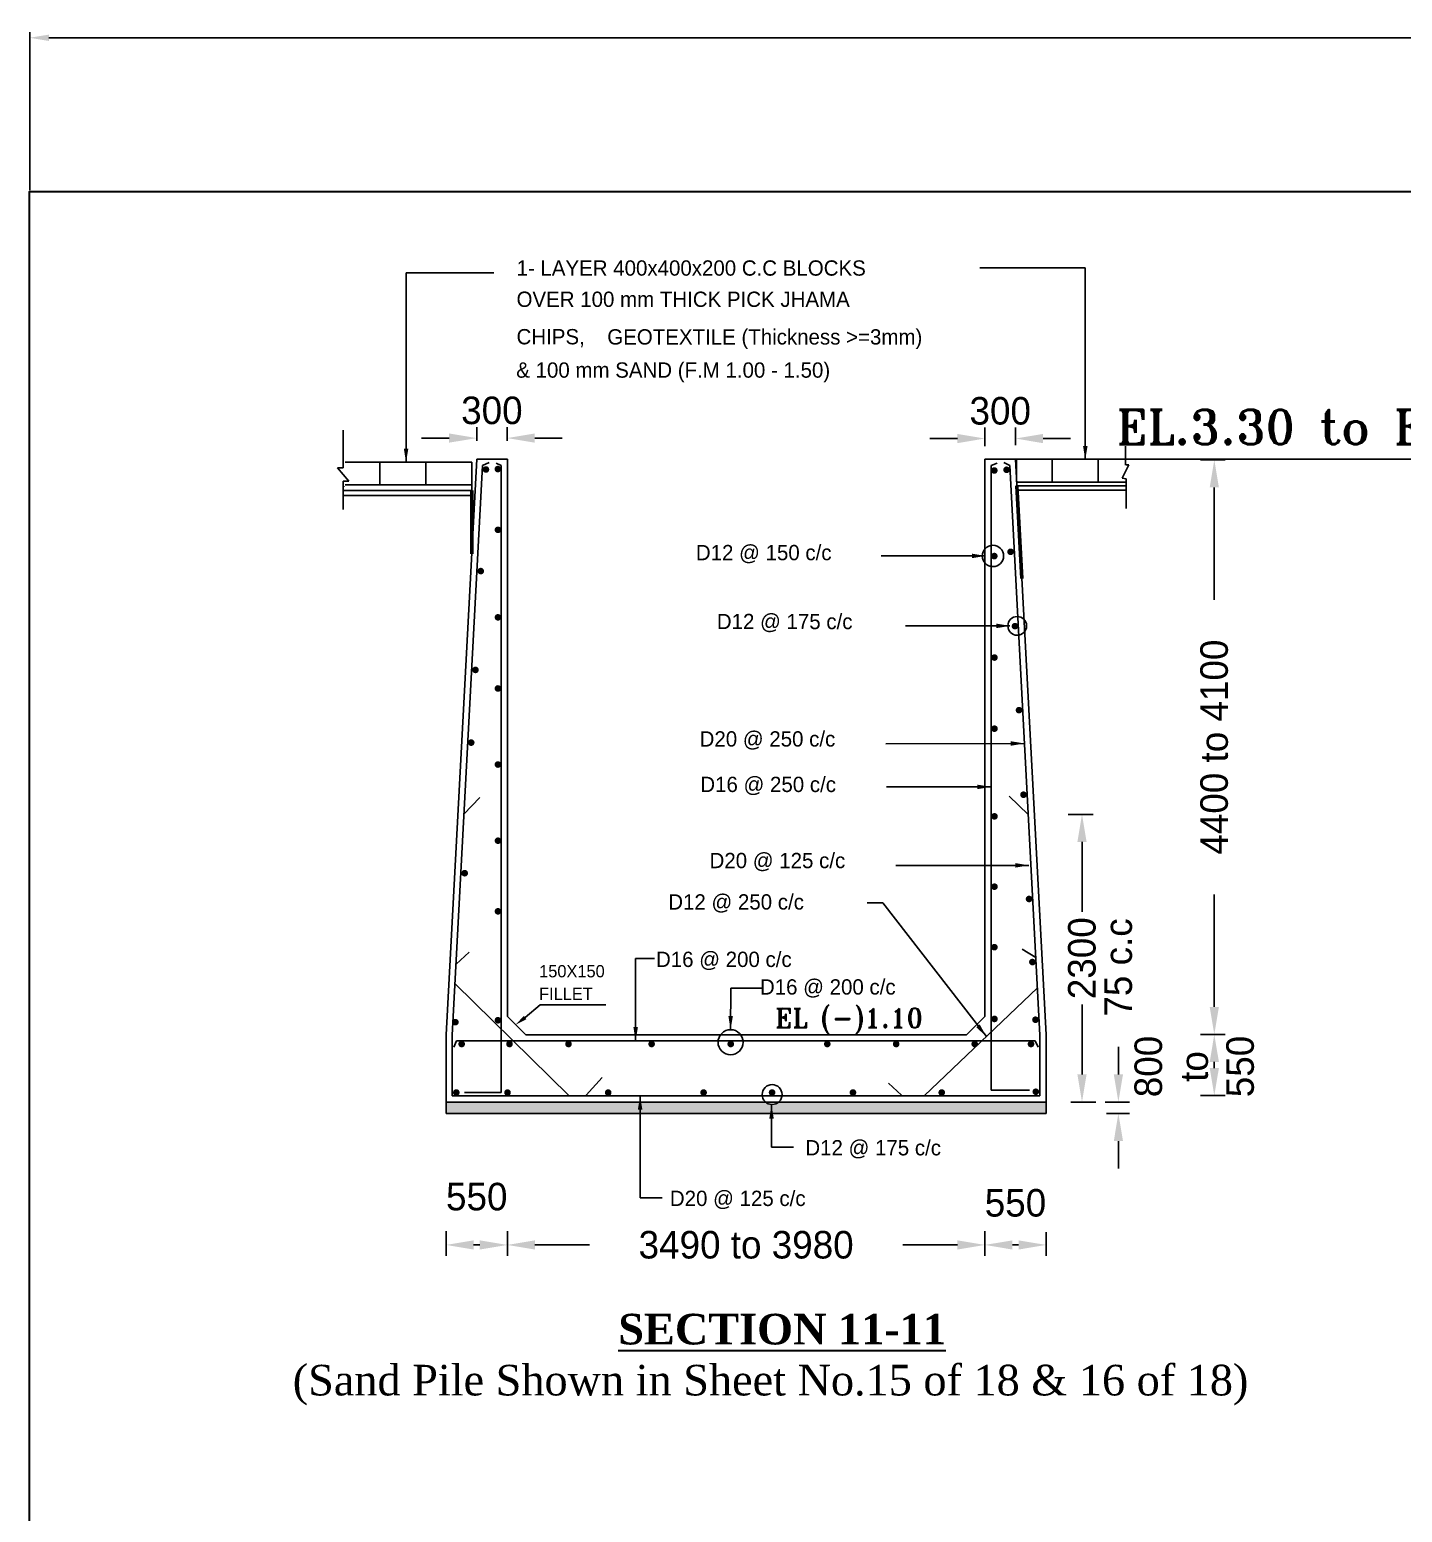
# Model space of a CAD drawing. Extents: x -1206532 to 786809, y -4288605 to 172932.
# Drawn here: x 23943 to 48860, y -4238080 to -4211163 of the extents above; entities that cross this region are included whole.
import ezdxf

# ---------------------------------------------------------------- set-up
doc = ezdxf.new("R2010")
doc.units = 0
doc.header["$LTSCALE"] = 300
doc.header["$MEASUREMENT"] = 0
doc.layers.get('0').update_dxf_attribs({"linetype": 'CONTINUOUS'})
doc.layers.get('DEFPOINTS').update_dxf_attribs({"linetype": 'CONTINUOUS'})
doc.layers.add('LINE', color=7, linetype='CONTINUOUS')
doc.layers.add('TEXT', color=10, linetype='CONTINUOUS')
doc.layers.add('Other line', color=7, linetype='CONTINUOUS', lineweight=15)
doc.styles.add('Arial-200', font='ARIAL_0.TTF')
doc.styles.add('BIG', font='ROMANT.SHX')
doc.dimstyles.new('3', dxfattribs={"dimtxt": 225, "dimasz": 350, "dimexe": 100, "dimexo": 25, "dimgap": 9, "dimtad": 0, "dimdec": 0, "dimzin": 0, "dimdsep": 46, "dimtxsty": 'Standard', "dimcen": 0, "dimclrd": 5, "dimclre": 6, "dimclrt": 1, "dimadec": 0, "dimazin": 0, "dimtfac": 1, "dimtdec": 0, "dimtofl": 0, "dimtmove": 2, "dimatfit": 3, "dimfxl": 1, "dimtolj": 1, "dimtzin": 0, "dimarcsym": 0})

# ---------------------------------------------------------------- blocks, each defined once
blk = doc.blocks.new('*D334')
at = {"layer": 'DEFPOINTS', "color": 0, "lineweight": 30}
for p in [(95914, -4211311), (23943, -4214102), (95914, -4214102)]:
    blk.add_point(p, dxfattribs=at)
at = {"layer": 'LINE', "color": 6, "lineweight": -2}
for p, q in [((23943, -4214077), (23943, -4211211)), ((95914, -4214077), (95914, -4211211))]:
    blk.add_line(p, q, dxfattribs=at)
at = {"layer": 'LINE', "color": 5, "lineweight": -2}
for p, q in [((24293, -4211311), (59432, -4211311)), ((95564, -4211311), (60425, -4211311))]:
    blk.add_line(p, q, dxfattribs=at)
at = {"layer": 'LINE', "color": 5, "lineweight": 30}
for points in [[(24293, -4211253), (24293, -4211369), (23943, -4211311)], [(95564, -4211253), (95564, -4211369), (95914, -4211311)]]:
    blk.add_solid(points, dxfattribs=at)
at = {"layer": 'LINE', "color": 1, "lineweight": 30, "insert": (59929, -4211311), "char_height": 225, "attachment_point": 5}
blk.add_mtext('\\A1;71972', dxfattribs=at)
blk = doc.blocks.new('*D342')
at = {"layer": 'DEFPOINTS', "color": 0, "lineweight": 30}
for p in [(45044, -4229403), (45080, -4230514), (45446, -4230514)]:
    blk.add_point(p, dxfattribs=at)
at = {"layer": 'LINE', "color": 7, "lineweight": -2}
for p, q in [((45196, -4229403), (45646, -4229403)), ((45446, -4229903), (45446, -4230014)), ((45196, -4230514), (45646, -4230514))]:
    blk.add_line(p, q, dxfattribs=at)
at = {"layer": 'LINE', "color": 7, "lineweight": 30}
for points in [[(45363, -4229903), (45530, -4229903), (45446, -4229403)], [(45363, -4230014), (45530, -4230014), (45446, -4230514)]]:
    blk.add_solid(points, dxfattribs=at)
at = {"layer": 'LINE', "color": 7, "lineweight": 30, "insert": (45084, -4229986), "char_height": 500, "attachment_point": 5, "rotation": 90}
blk.add_mtext('\\A1;800\\Pto\\P550', dxfattribs=at)
blk = doc.blocks.new('*D343')
at = {"layer": 'DEFPOINTS', "color": 0, "lineweight": 30}
for p in [(43463, -4230631), (43705, -4230631), (43486, -4230839)]:
    blk.add_point(p, dxfattribs=at)
at = {"layer": 'LINE', "color": 7, "lineweight": -2}
for p, q in [((43705, -4230131), (43705, -4229631)), ((43468, -4230631), (43905, -4230631)), ((43491, -4230839), (43905, -4230839)), ((43705, -4231339), (43705, -4231839))]:
    blk.add_line(p, q, dxfattribs=at)
at = {"layer": 'LINE', "color": 7, "lineweight": 30}
for points in [[(43622, -4230131), (43789, -4230131), (43705, -4230631)], [(43622, -4231339), (43789, -4231339), (43705, -4230839)]]:
    blk.add_solid(points, dxfattribs=at)
at = {"layer": 'LINE', "color": 7, "lineweight": 30, "insert": (43705, -4228188), "char_height": 500, "attachment_point": 5, "rotation": 90}
blk.add_mtext('\\A1;75 c.c', dxfattribs=at)
blk = doc.blocks.new('*D344')
at = {"layer": 'DEFPOINTS', "color": 0, "lineweight": 30}
for p in [(44461, -4218974), (45446, -4218974), (45127, -4229403)]:
    blk.add_point(p, dxfattribs=at)
at = {"layer": 'LINE', "color": 7, "lineweight": -2}
for p, q in [((45196, -4218974), (45646, -4218974)), ((45446, -4219474), (45446, -4221513)), ((45446, -4228903), (45446, -4226864)), ((45196, -4229403), (45646, -4229403))]:
    blk.add_line(p, q, dxfattribs=at)
at = {"layer": 'LINE', "color": 7, "lineweight": 30}
for points in [[(45363, -4219474), (45530, -4219474), (45446, -4218974)], [(45363, -4228903), (45530, -4228903), (45446, -4229403)]]:
    blk.add_solid(points, dxfattribs=at)
at = {"layer": 'LINE', "color": 7, "lineweight": 30, "insert": (45446, -4224188), "char_height": 500, "attachment_point": 5, "rotation": 90}
blk.add_mtext('\\A1;4400 to 4100', dxfattribs=at)
blk = doc.blocks.new('*D345')
at = {"layer": 'DEFPOINTS', "color": 0, "lineweight": 30}
for p in [(41282, -4232986), (42393, -4232986), (42393, -4233225)]:
    blk.add_point(p, dxfattribs=at)
at = {"layer": 'LINE', "color": 7, "lineweight": -2}
for p, q in [((41282, -4232991), (41282, -4233425)), ((42393, -4232991), (42393, -4233425)), ((41782, -4233225), (41893, -4233225))]:
    blk.add_line(p, q, dxfattribs=at)
at = {"layer": 'LINE', "color": 7, "lineweight": 30}
for points in [[(41782, -4233142), (41782, -4233309), (41282, -4233225)], [(41893, -4233142), (41893, -4233309), (42393, -4233225)]]:
    blk.add_solid(points, dxfattribs=at)
at = {"layer": 'LINE', "color": 7, "lineweight": 30, "insert": (41837, -4232464), "char_height": 500, "attachment_point": 5}
blk.add_mtext('\\A1;550 ', dxfattribs=at)
blk = doc.blocks.new('*D346')
at = {"layer": 'DEFPOINTS', "color": 0, "lineweight": 30}
for p in [(31502, -4232856), (32614, -4232856), (31502, -4233225)]:
    blk.add_point(p, dxfattribs=at)
at = {"layer": 'LINE', "color": 7, "lineweight": -2}
for p, q in [((31502, -4232975), (31502, -4233425)), ((32614, -4232975), (32614, -4233425)), ((32114, -4233225), (32002, -4233225))]:
    blk.add_line(p, q, dxfattribs=at)
at = {"layer": 'LINE', "color": 7, "lineweight": 30}
for points in [[(32002, -4233142), (32002, -4233309), (31502, -4233225)], [(32114, -4233142), (32114, -4233309), (32614, -4233225)]]:
    blk.add_solid(points, dxfattribs=at)
at = {"layer": 'LINE', "color": 7, "lineweight": 30, "insert": (32058, -4232351), "char_height": 500, "attachment_point": 5}
blk.add_mtext('\\A1;550 ', dxfattribs=at)
blk = doc.blocks.new('*D347')
at = {"layer": 'DEFPOINTS', "color": 0, "lineweight": 30}
for p in [(32614, -4232823), (41282, -4232823), (41282, -4233225)]:
    blk.add_point(p, dxfattribs=at)
at = {"layer": 'LINE', "color": 7, "lineweight": -2}
for p, q in [((32614, -4232975), (32614, -4233425)), ((41282, -4232975), (41282, -4233425)), ((33114, -4233225), (34105, -4233225)), ((40782, -4233225), (39790, -4233225))]:
    blk.add_line(p, q, dxfattribs=at)
at = {"layer": 'LINE', "color": 7, "lineweight": 30}
for points in [[(33114, -4233142), (33114, -4233309), (32614, -4233225)], [(40782, -4233142), (40782, -4233309), (41282, -4233225)]]:
    blk.add_solid(points, dxfattribs=at)
at = {"layer": 'LINE', "color": 7, "lineweight": 30, "insert": (36948, -4233225), "char_height": 500, "attachment_point": 5}
blk.add_mtext('\\A1;3490 to 3980', dxfattribs=at)
blk = doc.blocks.new('*D348')
at = {"layer": 'DEFPOINTS', "color": 0, "lineweight": 30}
for p in [(41837, -4218586), (41282, -4218727), (41837, -4218713)]:
    blk.add_point(p, dxfattribs=at)
at = {"layer": 'LINE', "color": 7, "lineweight": -2}
for p, q in [((40782, -4218586), (40282, -4218586)), ((41282, -4218722), (41282, -4218386)), ((41837, -4218708), (41837, -4218386)), ((42337, -4218586), (42837, -4218586))]:
    blk.add_line(p, q, dxfattribs=at)
at = {"layer": 'LINE', "color": 7, "lineweight": 30}
for points in [[(40782, -4218503), (40782, -4218670), (41282, -4218586)], [(42337, -4218503), (42337, -4218670), (41837, -4218586)]]:
    blk.add_solid(points, dxfattribs=at)
at = {"layer": 'LINE', "color": 7, "lineweight": 30, "insert": (41560, -4218086), "char_height": 500, "attachment_point": 5}
blk.add_mtext('\\A1;300', dxfattribs=at)
blk = doc.blocks.new('*D349')
at = {"layer": 'DEFPOINTS', "color": 0, "lineweight": 30}
for p in [(32610, -4218578), (32057, -4218633), (32610, -4218633)]:
    blk.add_point(p, dxfattribs=at)
at = {"layer": 'LINE', "color": 7, "lineweight": -2}
for p, q in [((31557, -4218578), (31057, -4218578)), ((32057, -4218628), (32057, -4218378)), ((32610, -4218628), (32610, -4218378)), ((33110, -4218578), (33610, -4218578))]:
    blk.add_line(p, q, dxfattribs=at)
at = {"layer": 'LINE', "color": 7, "lineweight": 30}
for points in [[(31557, -4218494), (31557, -4218661), (32057, -4218578)], [(33110, -4218494), (33110, -4218661), (32610, -4218578)]]:
    blk.add_solid(points, dxfattribs=at)
at = {"layer": 'LINE', "color": 7, "lineweight": 30, "insert": (32333, -4218078), "char_height": 500, "attachment_point": 5}
blk.add_mtext('\\A1;300', dxfattribs=at)
blk = doc.blocks.new('*D360')
at = {"layer": 'DEFPOINTS', "color": 0, "lineweight": 30}
for p in [(42069, -4225409), (43045, -4230631), (43463, -4230631)]:
    blk.add_point(p, dxfattribs=at)
at = {"layer": 'LINE', "color": 7, "lineweight": -2}
for p, q in [((42795, -4225409), (43245, -4225409)), ((43045, -4225909), (43045, -4227178)), ((43045, -4230131), (43045, -4228862)), ((43295, -4230631), (42845, -4230631))]:
    blk.add_line(p, q, dxfattribs=at)
at = {"layer": 'LINE', "color": 7, "lineweight": 30}
for points in [[(42961, -4225909), (43128, -4225909), (43045, -4225409)], [(42961, -4230131), (43128, -4230131), (43045, -4230631)]]:
    blk.add_solid(points, dxfattribs=at)
at = {"layer": 'LINE', "color": 7, "lineweight": 30, "insert": (43045, -4228020), "char_height": 500, "attachment_point": 5, "rotation": 90}
blk.add_mtext('\\A1;2300', dxfattribs=at)

msp = doc.modelspace()

# ---------------------------------------------------------------- hatches: boundary and pattern name
at = {"layer": 'LINE'}
h = msp.add_hatch(dxfattribs=at)
h.set_pattern_fill('AR-CONC', color=0, scale=55.566, style=0)
h.set_pattern_definition([(50, (-906810.62, -3084993.82), (398.55279, -34.86885), [41.6745, -458.4195]), (355, (-906810.62, -3084993.82), (-77.09857, 417.96308), [33.3396, -366.7356]), (100.4514, (-906777.4, -3084996.73), (321.45452, 383.09398), [35.41787, -389.59663]), (46.1842, (-906810.6, -3084882.7), (593.02316, -91.9723), [62.51175, -687.62925]), (96.6356, (-906761.2, -3084890.35), (519.35468, 541.27834), [53.12681, -584.39485]), (351.1842, (-906810.6, -3084882.7), (519.35426, 541.27874), [50.0094, -550.1034]), (21, (-906755.06, -3084910.47), (331.67737, -223.71921), [41.6745, -458.4195]), (326, (-906755.06, -3084910.47), (135.2006, 402.93687), [33.3396, -366.7356]), (71.4514, (-906727.4, -3084929.1), (466.87811, 179.2173), [35.41787, -389.59663]), (37.5, (-906810.62, -3084993.82), (6.756745, 184.975799), [0, -362.29032, 0, -372.2922, 0, -368.12475]), (7.5, (-906810.62, -3084993.82), (146.17722, 219.158812), [0, -212.26212, 0, -353.95542, 0, -140.30415]), (327.5, (-906934.54, -3084993.82), (296.623775, -12.53284), [0, -138.915, 0, -433.4148, 0, -575.1081]), (317.5, (-906990.1, -3084993.82), (324.053227, 55.624334), [0, -180.5895, 0, -287.83188, 0, -408.4101])])
h.paths.add_polyline_path([(42393.131, -4230631.05), (37538.698, -4230631.05, -0.376197699), (37300.802, -4230631.05), (31502.195, -4230631.05), (31502.195, -4230839.423), (42393.131, -4230839.423)])

# ---------------------------------------------------------------- linework, layer by layer
at = {"linetype": 'ByBlock', "lineweight": 30}
msp.add_lwpolyline([(23942.604, -4264995.94), (23942.604, -4214101.54), (95914.484, -4214101.54), (95914.484, -4264995.94), (23942.604, -4264995.94)], close=True, dxfattribs=at)
at = {"layer": 'LINE', "color": 0}
for p, q in [((29635.521, -4218435.941), (29635.521, -4219120.715)), ((43836.269, -4218723.666), (43836.269, -4219066.681)), ((29635.521, -4219120.715), (29532.609, -4219120.715)), ((29532.609, -4219120.715), (29738.434, -4219360.386)), ((31968.2, -4219017.999), (29669.825, -4219017.999)), ((30301.22, -4219428.864), (30301.22, -4219017.999)), ((31134.71, -4219428.864), (31134.71, -4219017.999)), ((31968.2, -4219428.864), (31968.2, -4219017.999)), ((32057.855, -4218962.19), (32613.515, -4218962.19)), ((32163.049, -4219073.322), (32283.92, -4219023.068)), ((32502.383, -4219073.322), (32407.92, -4219032.591)), ((41281.811, -4218962.19), (41837.471, -4218962.19)), ((41392.943, -4219073.322), (41504.423, -4219031.959)), ((41732.278, -4219073.322), (41623.18, -4219018.788)), ((41857.561, -4219371.986), (41857.561, -4218975.466)), ((42506.112, -4219380.873), (42506.112, -4218970.008)), ((43339.602, -4219380.873), (43339.602, -4218970.008)), ((43895.769, -4219061.666), (43774.858, -4219303.026)), ((43843.95, -4219061.666), (43895.769, -4219061.666)), ((29635.521, -4219360.386), (29635.521, -4219873.967)), ((29738.434, -4219360.386), (29635.521, -4219360.386)), ((41859.742, -4219380.873), (43843.95, -4219380.873)), ((43774.858, -4219303.026), (43843.95, -4219320.266)), ((43843.95, -4219320.266), (43843.95, -4219854.707)), ((29635.521, -4219617.177), (31907.644, -4219617.177)), ((29644.3, -4219452.045), (29644.3, -4219465.178)), ((29644.3, -4219529.079), (31968.2, -4219529.079)), ((29669.825, -4219428.864), (31968.2, -4219428.864)), ((31968.2, -4219617.987), (31907.644, -4219617.177)), ((31968.2, -4219428.864), (31968.2, -4219617.987)), ((41863.228, -4219446.415), (43834.215, -4219446.415)), ((43807.897, -4219446.415), (41863.228, -4219446.415)), ((43843.95, -4219521.412), (41867.217, -4219521.412)), ((31826.495, -4225402.65), (32111.262, -4225101.907)), ((42069.181, -4225409.22), (41725.185, -4225079.091)), ((31683.223, -4228129.174), (31919.478, -4227910.104)), ((42207.74, -4228007.886), (41958.301, -4227853.689)), ((31662.771, -4228481.705), (33737.195, -4230519.918)), ((42236.666, -4228558.997), (40179.058, -4230519.918)), ((32613.515, -4229075.202), (32946.911, -4229408.598)), ((32937.362, -4229097.679), (33209.276, -4228863.854)), ((33209.276, -4228863.854), (34399.435, -4228863.854)), ((41281.811, -4229075.202), (40948.415, -4229408.598)), ((31502.195, -4230839.423), (31502.195, -4229408.598)), ((31613.16, -4229414.695), (31613.16, -4230519.918)), ((31690.68, -4229519.73), (31640.212, -4229634.539)), ((31690.68, -4229519.73), (42191.881, -4229519.73)), ((32946.911, -4229408.598), (40948.415, -4229408.598)), ((42193.974, -4229519.73), (42247.751, -4229634.375)), ((42282.167, -4229414.695), (42282.167, -4230519.918)), ((42393.131, -4230839.423), (42393.131, -4229408.598)), ((34045.773, -4230505.251), (34332.652, -4230185.07)), ((39766.526, -4230505.251), (39530.271, -4230286.181)), ((41392.886, -4230414.254), (42094.022, -4230414.254)), ((31502.195, -4230631.05), (42393.131, -4230631.05)), ((31613.16, -4230519.918), (42282.167, -4230519.918)), ((31837.525, -4230456.402), (32502.383, -4230456.402)), ((31502.195, -4230839.423), (42393.131, -4230839.423))]:
    msp.add_line(p, q, dxfattribs=at)
at = {"layer": 'LINE'}
for p, q in [((32057.855, -4218962.19), (31502.195, -4229408.598)), ((32163.049, -4219073.322), (31613.16, -4229414.695)), ((32502.383, -4230456.402), (32502.383, -4219073.322)), ((32613.515, -4229075.202), (32613.515, -4218962.19)), ((41281.811, -4229075.202), (41281.811, -4218962.19)), ((41392.886, -4230414.254), (41392.943, -4219073.322)), ((53215.654, -4218960.572), (41514.895, -4218960.572)), ((41732.278, -4219073.322), (42282.167, -4229414.695)), ((41837.471, -4218962.19), (42393.131, -4229408.598))]:
    msp.add_line(p, q, dxfattribs=at)
at = {"layer": 'LINE', "color": 0, "const_width": 60.011}
for points in [[(32194.587, -4219148.097, 1), (32254.599, -4219148.097, 1)], [(32411.849, -4219140.204, 1), (32471.86, -4219140.204, 1)], [(41423.356, -4219165.658, 1), (41483.368, -4219165.658, 1)], [(41645.901, -4219153.255, 1), (41705.913, -4219153.255, 1)], [(32413.057, -4220243.226, 1), (32473.068, -4220243.226, 1)], [(41423.186, -4220719.976, 1), (41483.197, -4220719.976, 1)], [(41718.31, -4220642.308, 1), (41778.322, -4220642.308, 1)], [(32100.87, -4220992.391, 1), (32160.882, -4220992.391, 1)], [(32413.057, -4221832.389, 1), (32473.068, -4221832.389, 1)], [(41798.193, -4221992.432, 1), (41858.205, -4221992.432, 1)], [(41425.576, -4222561.814, 1), (41485.588, -4222561.814, 1)], [(32005.504, -4222785.873, 1), (32065.516, -4222785.873, 1)], [(32413.057, -4223123.177, 1), (32473.068, -4223123.177, 1)], [(41871.198, -4223517.556, 1), (41931.209, -4223517.556, 1)], [(41425.57, -4223853.09, 1), (41485.581, -4223853.09, 1)], [(31927.767, -4224106.136, 1), (31987.778, -4224106.136, 1)], [(32413.057, -4224504.472, 1), (32473.068, -4224504.472, 1)], [(41952.787, -4225051.947, 1), (42012.798, -4225051.947, 1)], [(41425.562, -4225444.649, 1), (41485.573, -4225444.649, 1)], [(32413.057, -4225887.134, 1), (32473.068, -4225887.134, 1)], [(31809.226, -4226477.145, 1), (31869.237, -4226477.145, 1)], [(41425.555, -4226721.315, 1), (41485.566, -4226721.315, 1)], [(42053.427, -4226944.61, 1), (42113.438, -4226944.61, 1)], [(32413.057, -4227169.166, 1), (32473.068, -4227169.166, 1)], [(41425.55, -4227819.912, 1), (41485.561, -4227819.912, 1)], [(42114.322, -4228089.831, 1), (42174.334, -4228089.831, 1)], [(32413.057, -4229146.679, 1), (32473.068, -4229146.679, 1)], [(41425.543, -4229122.232, 1), (41485.554, -4229122.232, 1)], [(42170.002, -4229136.949, 1), (42230.013, -4229136.949, 1)], [(31640.288, -4229181.197, 1), (31700.3, -4229181.197, 1)], [(31754.393, -4229577.764, 1), (31814.404, -4229577.764, 1)], [(32623.227, -4229577.764, 1), (32683.238, -4229577.764, 1)], [(33693.726, -4229577.764, 1), (33753.738, -4229577.764, 1)], [(35202.048, -4229577.764, 1), (35262.059, -4229577.764, 1)], [(36638.949, -4229577.764, 1), (36698.96, -4229577.764, 1)], [(38391.248, -4229577.764, 1), (38451.259, -4229577.764, 1)], [(39641.615, -4229577.764, 1), (39701.627, -4229577.764, 1)], [(41067.655, -4229577.764, 1), (41127.666, -4229577.764, 1)], [(42088.785, -4229577.764, 1), (42148.796, -4229577.764, 1)], [(31657.377, -4230458.635, 1), (31717.388, -4230458.635, 1)], [(32586.766, -4230458.635, 1), (32646.778, -4230458.635, 1)], [(34414.168, -4230458.635, 1), (34474.179, -4230458.635, 1)], [(36145.934, -4230458.635, 1), (36205.945, -4230458.635, 1)], [(37389.128, -4230458.635, 1), (37449.139, -4230458.635, 1)], [(38857.198, -4230458.635, 1), (38917.209, -4230458.635, 1)], [(40468.547, -4230458.635, 1), (40528.559, -4230458.635, 1)], [(42176.088, -4230444.847, 1), (42236.099, -4230444.847, 1)]]:
    msp.add_lwpolyline(points, format="xyb", close=True, dxfattribs=at)
at = {"layer": 'LINE', "color": 0}
for centre, radius in [((41427.353, -4220716.924), 194.125), ((41868.076, -4221987.109), 170.055), ((36665.702, -4229545.138), 227.907), ((37419.75, -4230495.332), 180.466)]:
    msp.add_circle(centre, radius, dxfattribs=at)
msp.add_solid([(32959.263, -4229127.555), (32915.461, -4229067.803), (32758.105, -4229229.087)], dxfattribs=at)
at = {"layer": 'Other line', "color": 0, "lineweight": 60}
for p, q in [((31968.2, -4219529.079), (31968.2, -4220678.801)), ((41863.228, -4219446.415), (41952.693, -4221128.364))]:
    msp.add_line(p, q, dxfattribs=at)

# ---------------------------------------------------------------- texts
at = {"layer": 'LINE', "color": 0}
for s, height, p in [('1- LAYER 400x400x200 C.C BLOCKS', 277.83, (32780.58, -4215629.361)), ('OVER 100 mm THICK PICK JHAMA', 277.83, (32780.58, -4216196.695)), ('CHIPS,', 277.83, (32780.58, -4216876.207)), ('GEOTEXTILE (Thickness >=3mm)', 277.83, (34427.013, -4216879.444)), ('& 100 mm SAND (F.M 1.00 - 1.50)', 277.83, (32775.142, -4217481.513)), ('D12 @ 150 c/c', 277.83, (36035.61, -4220795.299)), ('D12 @ 175 c/c', 277.83, (36415.998, -4222046.58)), ('D20 @ 250 c/c', 277.83, (36103.725, -4224178.097)), ('D16 @ 250 c/c', 277.83, (36116.42, -4225003.38)), ('D20 @ 125 c/c', 277.83, (36284.226, -4226385.742)), ('D12 @ 250 c/c', 277.83, (35534.24, -4227137.105)), ('D16 @ 200 c/c', 277.83, (35311.59, -4228179.397)), ('150X150 ', 222.264, (33190.819, -4228367.434)), ('D16 @ 200 c/c', 277.83, (37198.597, -4228680.209)), ('FILLET', 222.264, (33189.97, -4228779.151)), ('D12 @ 175 c/c', 277.83, (38022.529, -4231599.533)), ('D20 @ 125 c/c', 277.83, (35563.815, -4232518.477))]:
    msp.add_text(s, height=height, dxfattribs=at).set_placement(p)
at = {"layer": 'LINE', "color": 0, "style": 'BIG'}
msp.add_text('EL (-)1.10', height=350.0658, dxfattribs=at).set_placement((37472.634, -4229280.452))
at = {"layer": 'LINE', "lineweight": 30, "insert": (36551.837, -4234475.106), "char_height": 555.75, "width": 20021.91284, "attachment_point": 2, "style": 'Arial-200'}
msp.add_mtext('{\\fTimes New Roman|b1|i0|c0|p18;          \\LSECTION 11-11\\P\\fTimes New Roman|b0|i0|c0|p18;\\l        (Sand Pile Shown in Sheet No.15 of 18 & 16 of 18)}', dxfattribs=at)
at = {"layer": 'TEXT', "color": 0, "insert": (43670.352, -4218065.542), "char_height": 625.1175, "width": 10904.72853, "attachment_point": 1, "style": 'BIG'}
msp.add_mtext('EL.3.30 to EL 3.00', dxfattribs=at)

# ---------------------------------------------------------------- dimensions: what is measured, and where the dimension line sits
at = {"layer": 'LINE', "lineweight": 30}
dim = msp.add_linear_dim(base=(95914.484, -4211310.965), p1=(23942.604, -4214101.54), p2=(95914.484, -4214101.54), dimstyle='3', override={"dimfxl": 0.12}, dxfattribs=at)
dim.commit()
dim.dimension.update_dxf_attribs({"geometry": '*D334', "text_midpoint": (59928.544, -4211310.965)})
for base, p1, p2, text, picture, middle in [((32610.263, -4218577.686), (32056.559, -4218632.951), (32610.263, -4218632.951), '300', '*D349', (32333.411, -4218077.686)), ((41837.471, -4218586.266), (41281.811, -4218726.543), (41837.471, -4218713.427), '300', '*D348', (41559.641, -4218086.266)), ((41281.811, -4233225.197), (32613.515, -4232822.944), (41281.811, -4232822.944), '3490 to 3980', '*D347', (36947.663, -4233225.197))]:
    dim = msp.add_linear_dim(base=base, p1=p1, p2=p2, text=text, dimstyle='3', override={"dimtxt": 500, "dimasz": 500, "dimexe": 200, "dimexo": 5, "dimdle": 250, "dimclrd": 7, "dimclre": 7, "dimclrt": 7, "dimfxl": 250, "dimfxlon": 1}, dxfattribs=at)
    dim.commit()
    dim.dimension.update_dxf_attribs({"geometry": picture, "text_midpoint": middle})
for base, p1, p2, text, picture, middle in [((45446.265, -4218973.914), (45127.028, -4229403.082), (44460.503, -4218973.914), '4400 to 4100', '*D344', (45446.265, -4224188.498)), ((43044.817, -4230631.05), (42069.181, -4225409.22), (43463.198, -4230631.05), '2300', '*D360', (43044.817, -4228020.135))]:
    dim = msp.add_linear_dim(base=base, p1=p1, p2=p2, angle=90, text=text, dimstyle='3', override={"dimtxt": 500, "dimasz": 500, "dimexe": 200, "dimexo": 5, "dimdle": 250, "dimclrd": 7, "dimclre": 7, "dimclrt": 7, "dimfxl": 250, "dimfxlon": 1}, dxfattribs=at)
    dim.commit()
    dim.dimension.update_dxf_attribs({"geometry": picture, "text_midpoint": middle})
for base, p1, p2, text, picture, middle in [((43705.175, -4230631.05), (43485.741, -4230839.423), (43463.198, -4230631.05), '75 c.c', '*D343', (43705.227, -4228188.324)), ((45446.265, -4230514.402), (45043.695, -4229403.082), (45079.944, -4230514.402), '800\\Pto\\P550', '*D342', (45084.345, -4229986.249))]:
    dim = msp.add_linear_dim(base=base, p1=p1, p2=p2, angle=90, text=text, dimstyle='3', override={"dimtxt": 500, "dimasz": 500, "dimexe": 200, "dimexo": 5, "dimdle": 250, "dimclrd": 7, "dimclre": 7, "dimclrt": 7, "dimfxl": 250, "dimfxlon": 1}, dxfattribs=at)
    dim.commit()
    dim.dimension.update_dxf_attribs({"geometry": picture, "text_midpoint": middle, "dimtype": 160})
for base, p1, p2, picture, middle in [((31502.195, -4233225.197), (32613.515, -4232856.471), (31502.195, -4232856.471), '*D346', (32057.855, -4232350.66)), ((42393.131, -4233225.197), (41281.811, -4232986.263), (42393.131, -4232986.263), '*D345', (41837.471, -4232463.841))]:
    dim = msp.add_linear_dim(base=base, p1=p1, p2=p2, text='550 ', dimstyle='3', override={"dimtxt": 500, "dimasz": 500, "dimexe": 200, "dimexo": 5, "dimdle": 250, "dimclrd": 7, "dimclre": 7, "dimclrt": 7, "dimfxl": 250, "dimfxlon": 1}, dxfattribs=at)
    dim.commit()
    dim.dimension.update_dxf_attribs({"geometry": picture, "text_midpoint": middle, "dimtype": 160})

# ---------------------------------------------------------------- leaders
at = {"layer": 'LINE', "color": 0}
for points in [[(30775.159, -4219017.999), (30775.159, -4215578.529), (32368.189, -4215578.529)], [(43104.372, -4218970.008), (43104.372, -4215487.808), (41187.345, -4215487.808)], [(41295.102, -4220716.924), (39398.254, -4220716.924)], [(41737.57, -4221987.109), (39840.722, -4221987.109)], [(42000.693, -4224121.213), (39482.9, -4224130.09)], [(41392.916, -4224909.929), (39496.069, -4224909.929)], [(42081.872, -4226334.139), (39663.401, -4226337.735)], [(41308.541, -4229443.509), (39431.135, -4227016.175), (39145.102, -4227016.175)], [(34942.435, -4229519.73), (34942.435, -4228026.842), (35283.785, -4228026.842)], [(36665.702, -4229317.231), (36668.481, -4228561.023), (37243.589, -4228561.023)], [(35023.475, -4230518.66), (35023.475, -4232370.845), (35423.55, -4232370.845)], [(37408.661, -4230684.979), (37408.661, -4231448.393), (37808.736, -4231448.393)]]:
    msp.add_leader(points, dimstyle='3', override={"dimasz": 250, "dimclrd": 0}, dxfattribs=at)

doc.saveas('drawing.dxf')
